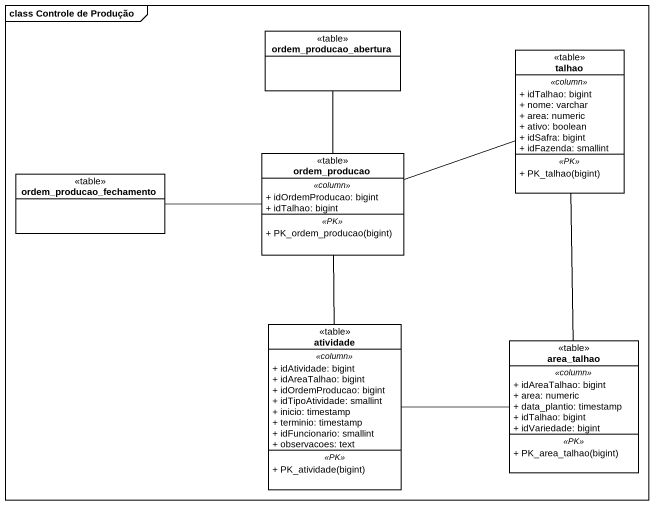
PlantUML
@startuml
mainframe class Controle de Produção
hide circle
hide empty members
skinparam classAttributeIconSize 0
class ordem_producao_abertura <<table>>
class talhao <<table>> {
  .. <<column>> ..
  + idTalhao: bigint
  + nome: varchar
  + area: numeric
  + ativo: boolean
  + idSafra: bigint
  + idFazenda: smallint
  .. <<PK>> ..
  + PK_talhao(bigint)
}
class ordem_producao_fechamento <<table>>
class ordem_producao <<table>> {
  .. <<column>> ..
  + idOrdemProducao: bigint
  + idTalhao: bigint
  .. <<PK>> ..
  + PK_ordem_producao(bigint)
}
class atividade <<table>> {
  .. <<column>> ..
  + idAtividade: bigint
  + idAreaTalhao: bigint
  + idOrdemProducao: bigint
  + idTipoAtividade: smallint
  + inicio: timestamp
  + terminio: timestamp
  + idFuncionario: smallint
  + observacoes: text
  .. <<PK>> ..
  + PK_atividade(bigint)
}
class area_talhao <<table>> {
  .. <<column>> ..
  + idAreaTalhao: bigint
  + area: numeric
  + data_plantio: timestamp
  + idTalhao: bigint
  + idVariedade: bigint
  .. <<PK>> ..
  + PK_area_talhao(bigint)
}
ordem_producao -up- ordem_producao_abertura
ordem_producao -right- talhao
ordem_producao -left- ordem_producao_fechamento
ordem_producao -- atividade
atividade -right- area_talhao
area_talhao -up- talhao
@enduml
